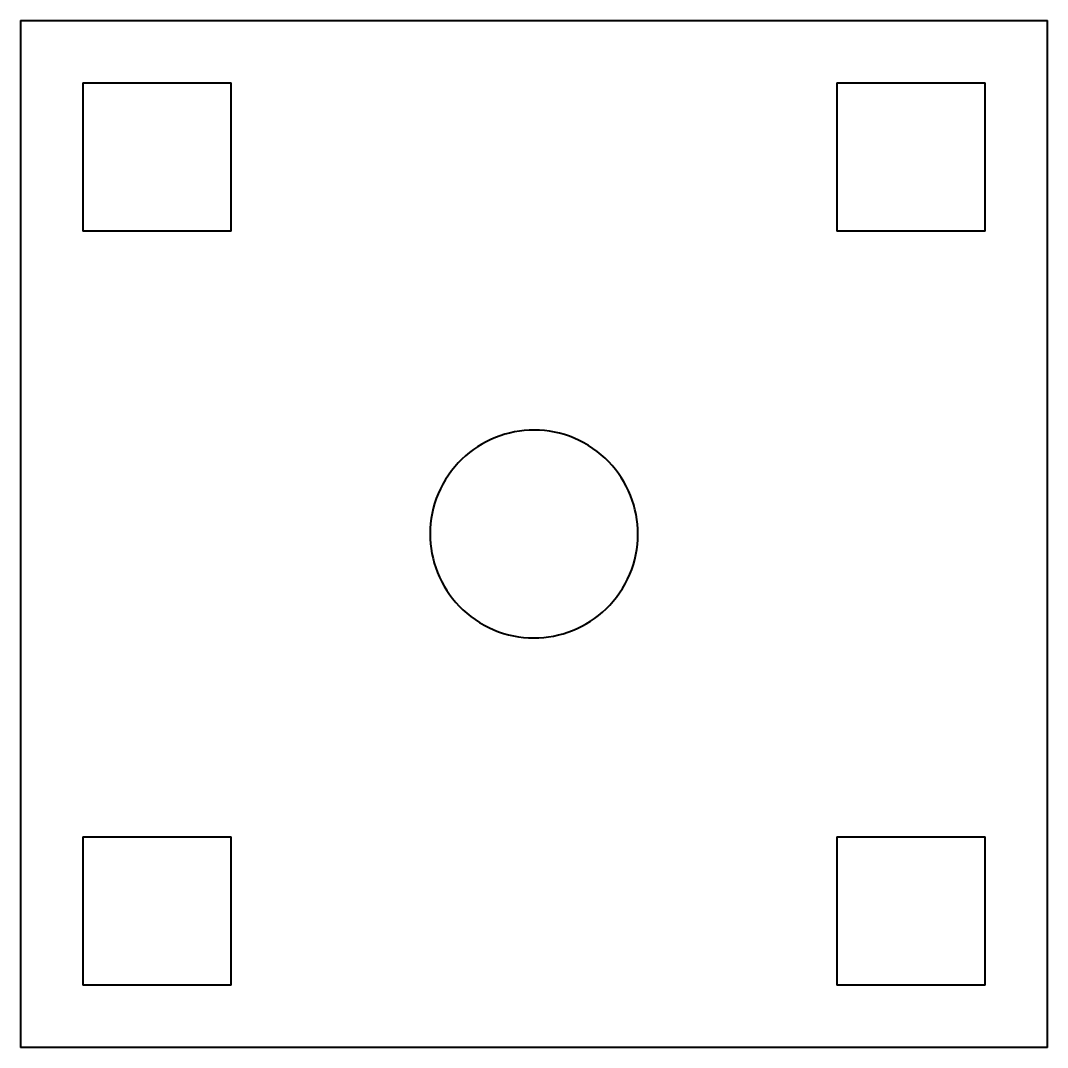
# Model space of a CAD drawing. Header units: millimetres. Extents: x -1.73 to 1.73, y -1.73 to 1.73.
import ezdxf

# ---------------------------------------------------------------- set-up
doc = ezdxf.new("R2010")
doc.units = ezdxf.units.MM
doc.linetypes.add('K5LT_BASIC', pattern=[0])

msp = doc.modelspace()

# ---------------------------------------------------------------- linework, layer by layer
at = {"color": 150, "linetype": 'K5LT_BASIC', "lineweight": 40, "true_color": 0x0080ff}
for p, q in [((-1.73, 1.73), (1.73, 1.73)), ((-1.73, 1.73), (-1.73, -1.73)), ((1.73, -1.73), (1.73, 1.73)), ((-1.52, 1.52), (-1.02, 1.52)), ((-1.52, 1.52), (-1.52, 1.02)), ((-1.02, 1.02), (-1.02, 1.52)), ((1.02, 1.52), (1.52, 1.52)), ((1.02, 1.52), (1.02, 1.02)), ((1.52, 1.02), (1.52, 1.52)), ((-1.02, 1.02), (-1.52, 1.02)), ((1.52, 1.02), (1.02, 1.02)), ((-1.52, -1.02), (-1.52, -1.52)), ((-1.52, -1.02), (-1.02, -1.02)), ((-1.02, -1.52), (-1.02, -1.02)), ((1.02, -1.02), (1.02, -1.52)), ((1.02, -1.02), (1.52, -1.02)), ((1.52, -1.52), (1.52, -1.02)), ((-1.02, -1.52), (-1.52, -1.52)), ((1.52, -1.52), (1.02, -1.52)), ((1.73, -1.73), (-1.73, -1.73))]:
    msp.add_line(p, q, dxfattribs=at)
for start, end in [(61.3521, 241.3521), (241.3521, 61.3521)]:
    msp.add_arc((0, 0), 0.35, start, end, dxfattribs=at)

doc.saveas('drawing.dxf')
